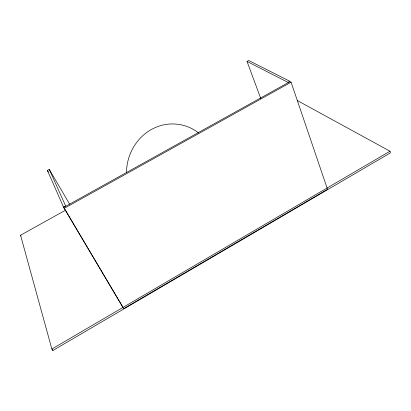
<?xml version="1.0" encoding="UTF-8"?>
<svg xmlns="http://www.w3.org/2000/svg" width="411" height="411" viewBox="0 0 411 411"><rect width="100%" height="100%" fill="white"/><g stroke="black" fill="none" stroke-linecap="round" stroke-linejoin="round"><path stroke-width="0.62" d="M126.511 172.522C126.552 157.994 133.21 143.619 144.384 134.31A40.977 35.916 -42.2 0 1 159.617 125.936C172.769 121.677 187.884 124.338 198.672 133.015M65.436 210.237L20.55 235.22L51.863 349.031L52.88 350.491L390.45 152.856L390.003 151.217L297.199 100.469M51.863 349.031L390.003 151.217M63.505 207.057L65.611 205.885L49.258 169.389L47.399 170.406L63.505 207.057L122.761 306.925M64.147 208.398L291.086 82.205L327.526 189.327L123.654 308.666L63.71 207.406L289.976 81.645L291.086 82.205M247.021 61.439L248.727 60.509L289.853 81.275L287.947 82.334L247.021 61.439L260.836 98.702M20.55 235.22L21.079 236.037M47.399 170.406L48.375 172.065M49.258 169.389L69.67 204.221M52.536 349.258L52.88 350.491"/></g></svg>
